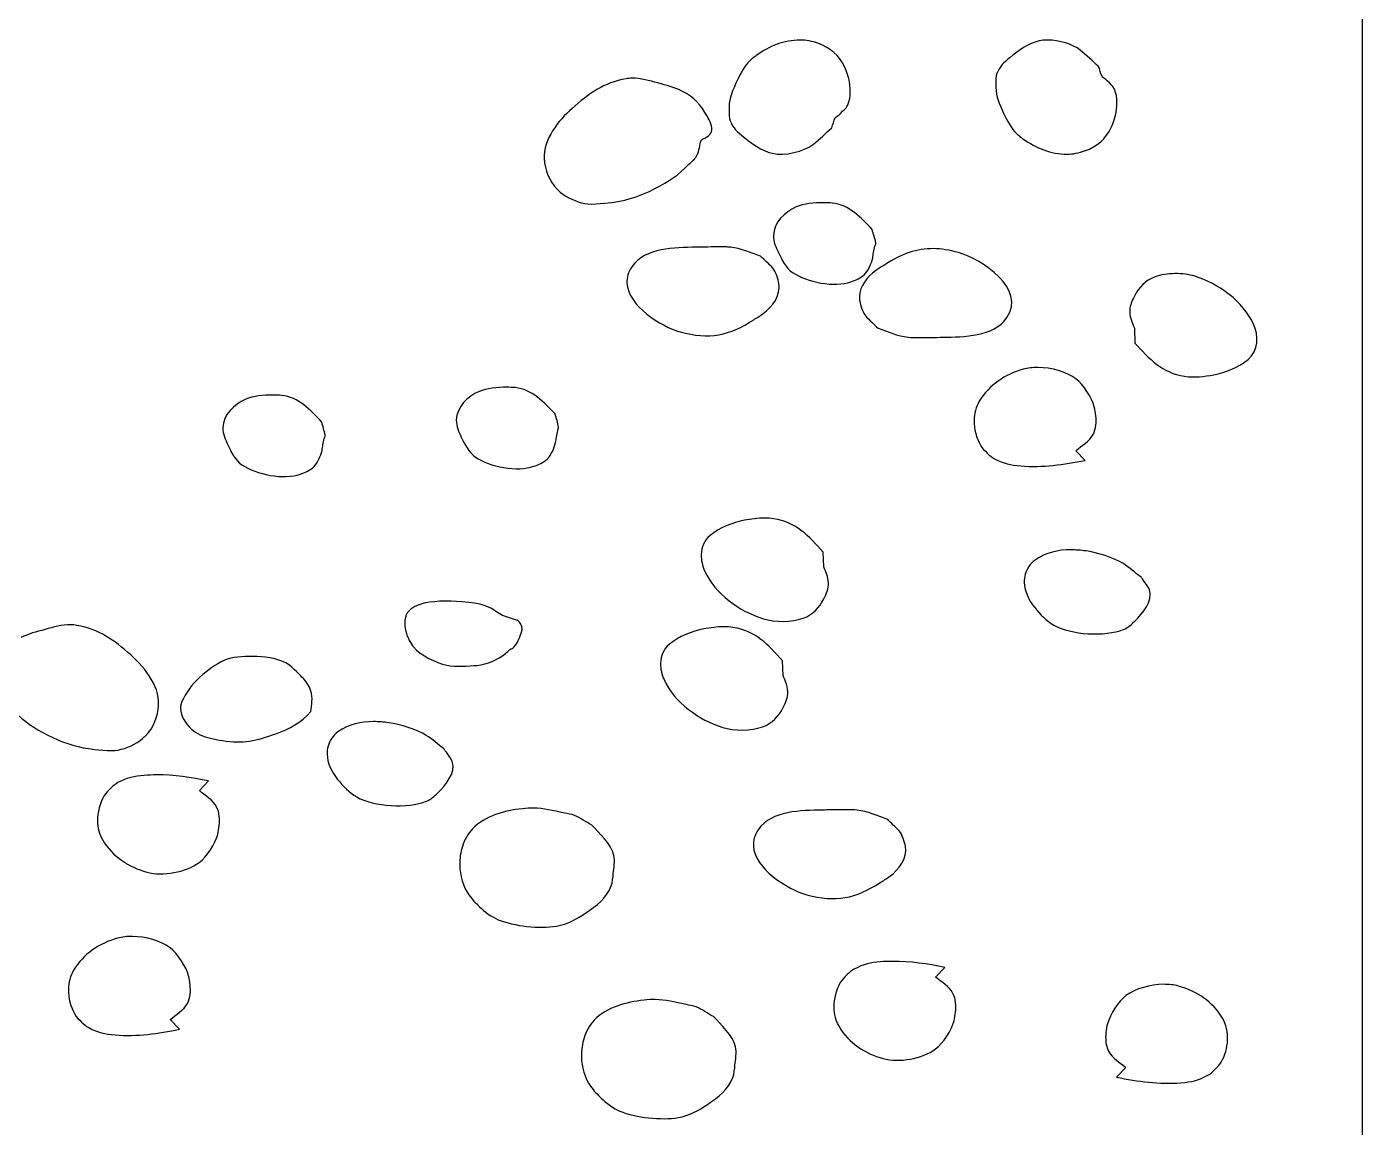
# Model space of a CAD drawing. Header units: millimetres. Extents: x -1461 to -1025, y 571 to 3922.
# Drawn here: x -1285.3 to -1025, y 1019.4 to 1233.9 of the extents above; entities that cross this region are included whole.
import ezdxf

# ---------------------------------------------------------------- set-up
doc = ezdxf.new("R2010")
doc.units = ezdxf.units.MM
doc.layers.add('Calque_1', color=7, linetype='CONTINUOUS')

msp = doc.modelspace()

# ---------------------------------------------------------------- linework, layer by layer
at = {"layer": 'Calque_1', "color": 5}
msp.add_lwpolyline([(-1461.0131, 1396.7278), (-1025.0134, 1396.7278), (-1025.0134, 570.7281), (-1461.0131, 570.7281)], close=True, dxfattribs=at)
at = {"layer": 'Calque_1', "color": 7}
for points in [[(-1134.5131, 1231.3147)], [(-1086.2793, 1231.3147)], [(-1167.2916, 1223.8677)], [(-1108.5617, 1190.6609)], [(-1070.3155, 1178.7025)], [(-1088.1847, 1167.5057)], [(-1081.8264, 1131.9642)], [(-1276.6837, 1117.3599)], [(-1217.6672, 1098.4924)], [(-1259.9861, 1088.1142)], [(-1186.5156, 1081.6453)], [(-1264.6685, 1056.6283)], [(-1116.5059, 1051.7774)], [(-1162.8044, 1044.3396)]]:
    msp.add_lwpolyline(points, close=True, dxfattribs=at)
for points in [[(-1184.4237, 1208.1678), (-1184.4243, 1208.1678)], [(-1129.9661, 1199.6006), (-1129.9661, 1199.6004)], [(-1149.1179, 1190.9908), (-1149.1179, 1190.9958)], [(-1061.5307, 1185.7966), (-1061.5279, 1185.7966)], [(-1069.4049, 1175.1797), (-1069.3059, 1172.2744)], [(-1191.7623, 1163.6473), (-1191.7623, 1163.647)], [(-1237.2634, 1162.1218), (-1237.2634, 1162.1216)], [(-1079.0167, 1149.4086), (-1080.8177, 1151.2948)], [(-1141.4985, 1138.1432), (-1141.4982, 1138.1432)], [(-1153.8277, 1131.0439), (-1153.8282, 1131.0439)], [(-1129.9604, 1128.6357), (-1130.0594, 1131.5405)], [(-1203.5507, 1121.9757), (-1203.5507, 1121.9788)], [(-1190.0074, 1118.3046), (-1192.5804, 1119.1722)], [(-1149.4169, 1116.9667), (-1149.4166, 1116.9667)], [(-1241.176, 1111.1825), (-1241.9775, 1111.1825), (-1241.9773, 1111.1836)], [(-1137.8783, 1107.4593), (-1137.9773, 1110.3645)], [(-1255.2816, 1101.0969), (-1255.2821, 1101.0969)], [(-1251.6258, 1085.0431), (-1249.8244, 1086.9292)], [(-1126.6412, 1081.3072), (-1126.6412, 1081.3032)], [(-1108.1462, 1048.7063), (-1106.3448, 1050.5924)], [(-1063.716, 1047.2991), (-1063.7159, 1047.2991)], [(-1255.5005, 1038.5306), (-1257.3015, 1040.4174)], [(-1075.0192, 1036.9726), (-1075.0197, 1036.9726)], [(-1071.083, 1031.0877), (-1072.8839, 1029.2015)]]:
    msp.add_lwpolyline(points, dxfattribs=at)
for points in [[(-1134.5131, 1231.3147), (-1137.7066, 1231.2807), (-1140.5525, 1230.155), (-1143.1038, 1228.301)], [(-1131.0885, 1230.6858), (-1132.0656, 1231.0521), (-1133.4652, 1231.3257), (-1134.5131, 1231.3147)], [(-1088.0043, 1231.1416), (-1090.1134, 1230.6474), (-1092.0215, 1229.2563), (-1093.6453, 1227.9113)], [(-1086.2793, 1231.3147), (-1086.8957, 1231.3147), (-1087.4816, 1231.2637), (-1088.0043, 1231.1416)], [(-1079.9676, 1229.3422), (-1081.4855, 1230.5227), (-1084.0781, 1231.2987), (-1086.2793, 1231.3147)], [(-1125.863, 1226.0029), (-1127.0763, 1228.4447), (-1128.5013, 1229.7159), (-1131.0885, 1230.6858)], [(-1076.405, 1226.1553), (-1077.5926, 1227.2177), (-1078.7085, 1228.363), (-1079.9676, 1229.3422)], [(-1144.7466, 1226.8701), (-1145.561, 1225.9537), (-1146.6448, 1223.9625), (-1147.102, 1222.8812)], [(-1143.1038, 1228.301), (-1143.692, 1227.8736), (-1144.265, 1227.412), (-1144.7466, 1226.8701)], [(-1124.9328, 1223.1411), (-1125.0372, 1223.8555), (-1125.5467, 1225.3663), (-1125.863, 1226.0029)], [(-1093.6453, 1227.9113), (-1094.8351, 1226.9257), (-1095.6574, 1226.3074), (-1096.1986, 1224.7895)], [(-1075.7317, 1224.2474), (-1076.059, 1224.8383), (-1076.1807, 1225.5194), (-1076.405, 1226.1553)], [(-1168.4681, 1223.7602), (-1172.8083, 1223.0085), (-1175.7806, 1220.8685), (-1178.9786, 1217.9931)], [(-1167.2915, 1223.8677), (-1167.6829, 1223.8577), (-1168.0752, 1223.8287), (-1168.4681, 1223.7602)], [(-1162.2924, 1222.9576), (-1163.9169, 1223.3991), (-1165.5953, 1223.8928), (-1167.2916, 1223.8677)], [(-1096.1986, 1224.7895), (-1096.4093, 1224.1986), (-1096.4275, 1223.5513), (-1096.4364, 1222.925)], [(-1074.9994, 1223.6185), (-1075.2387, 1223.8334), (-1075.5765, 1223.9674), (-1075.7317, 1224.2474)], [(-1073.6336, 1222.2744), (-1073.7731, 1222.4798), (-1074.8122, 1223.4505), (-1074.9994, 1223.6185)], [(-1157.5816, 1221.3753), (-1159.2042, 1222.1494), (-1160.4896, 1222.4677), (-1162.2924, 1222.9576)], [(-1152.6134, 1216.3885), (-1153.9741, 1218.6482), (-1155.0744, 1220.1791), (-1157.5816, 1221.3753)], [(-1147.102, 1222.8812), (-1148.0655, 1220.6025), (-1148.4413, 1219.7707), (-1148.4084, 1217.4608)], [(-1125.6056, 1218.1114), (-1124.6337, 1219.5419), (-1124.6939, 1221.5056), (-1124.9328, 1223.1411)], [(-1096.4364, 1222.925), (-1096.4694, 1220.6151), (-1096.0934, 1219.7834), (-1095.13, 1217.5047)], [(-1072.9608, 1217.2448), (-1072.7218, 1218.8803), (-1072.6617, 1220.844), (-1073.6336, 1222.2744)], [(-1178.9786, 1217.9931), (-1181.6877, 1215.5572), (-1184.6152, 1212.0297), (-1184.4237, 1208.1678)], [(-1126.9714, 1216.7673), (-1126.7842, 1216.9353), (-1125.7452, 1217.906), (-1125.6056, 1218.1114)], [(-1151.8217, 1213.4616), (-1151.5606, 1214.3387), (-1152.1765, 1215.6628), (-1152.6134, 1216.3885)], [(-1148.4084, 1217.4608), (-1148.3984, 1216.8345), (-1148.3814, 1216.1872), (-1148.1707, 1215.5963)], [(-1148.1707, 1215.5963), (-1147.6295, 1214.0784), (-1146.8071, 1213.4595), (-1145.6173, 1212.474)], [(-1128.3765, 1214.2305), (-1128.1522, 1214.8665), (-1128.0311, 1215.5474), (-1127.7037, 1216.1384)], [(-1127.7037, 1216.1384), (-1127.5485, 1216.4185), (-1127.2108, 1216.5524), (-1126.9714, 1216.7673)], [(-1095.13, 1217.5047), (-1094.6728, 1216.4234), (-1093.5891, 1214.4322), (-1092.7746, 1213.5158)], [(-1073.891, 1214.3829), (-1073.5746, 1215.0195), (-1073.0651, 1216.5304), (-1072.9608, 1217.2448)], [(-1153.8604, 1211.8141), (-1153.237, 1212.2207), (-1152.0826, 1212.5855), (-1151.8217, 1213.4616)], [(-1131.9396, 1211.0436), (-1130.6806, 1212.0227), (-1129.5641, 1213.1682), (-1128.3765, 1214.2305)], [(-1092.7746, 1213.5158), (-1092.2931, 1212.9739), (-1091.7201, 1212.5123), (-1091.1318, 1212.0849)], [(-1079.1165, 1209.7), (-1076.5292, 1210.6699), (-1075.1041, 1211.941), (-1073.891, 1214.3829)], [(-1154.6717, 1208.8221), (-1154.2082, 1209.7479), (-1154.1309, 1210.8168), (-1153.8604, 1211.8141)], [(-1145.6173, 1212.474), (-1143.9935, 1211.1289), (-1142.085, 1209.7379), (-1139.9758, 1209.2437)], [(-1139.9758, 1209.2437), (-1137.5861, 1208.6838), (-1133.8825, 1209.5326), (-1131.9396, 1211.0436)], [(-1091.1318, 1212.0849), (-1088.5806, 1210.2309), (-1085.7347, 1209.1049), (-1082.5411, 1209.0711)], [(-1184.4243, 1208.1678), (-1184.4113, 1207.9104), (-1184.3853, 1207.6513), (-1184.3433, 1207.3911)], [(-1156.2158, 1207.1095), (-1155.6786, 1207.6599), (-1155.0146, 1208.1373), (-1154.6717, 1208.8221)], [(-1082.5411, 1209.0711), (-1081.4931, 1209.0601), (-1080.0935, 1209.3337), (-1079.1165, 1209.7)], [(-1184.3433, 1207.3911), (-1183.9887, 1205.1667), (-1183.0615, 1203.1663), (-1181.2949, 1201.6892)], [(-1162.8469, 1202.3615), (-1159.9809, 1203.8601), (-1158.4137, 1204.8574), (-1156.2158, 1207.1095)], [(-1170.7844, 1199.7379), (-1167.9716, 1200.1599), (-1165.3538, 1201.0508), (-1162.8469, 1202.3615)], [(-1181.2949, 1201.6892), (-1179.9482, 1200.5634), (-1178.2202, 1199.8077), (-1176.5045, 1199.4562)], [(-1176.5045, 1199.4562), (-1175.1573, 1199.1802), (-1171.8294, 1199.5812), (-1170.7844, 1199.7379)], [(-1135.2986, 1198.7937), (-1137.6041, 1197.7911), (-1139.6443, 1195.8305), (-1139.7521, 1193.2003)], [(-1129.9661, 1199.6004), (-1131.7696, 1199.6104), (-1133.9011, 1199.4012), (-1135.2986, 1198.7937)], [(-1128.3114, 1199.5306), (-1128.8005, 1199.5726), (-1129.3649, 1199.5986), (-1129.9661, 1199.6006)], [(-1120.5124, 1194.4142), (-1122.6223, 1196.6035), (-1125.0143, 1199.2468), (-1128.3114, 1199.5306)], [(-1139.7521, 1193.2003), (-1139.7981, 1192.0839), (-1139.2359, 1190.8693), (-1138.7821, 1189.9044)], [(-1119.8194, 1191.7905), (-1119.9598, 1192.6834), (-1120.2815, 1193.5398), (-1120.5124, 1194.4142)], [(-1154.8798, 1190.9428), (-1158.9579, 1190.8338), (-1164.7252, 1190.9288), (-1167.3499, 1187.127)], [(-1150.1292, 1190.9858), (-1151.5748, 1191.0008), (-1153.4599, 1190.9758), (-1154.8798, 1190.9428)], [(-1149.1179, 1190.9958), (-1149.4549, 1190.9959), (-1149.7926, 1190.9858), (-1150.1292, 1190.9858)], [(-1148.1102, 1190.9428), (-1148.4444, 1190.9818), (-1148.7808, 1190.9908), (-1149.1179, 1190.9908)], [(-1142.2708, 1189.1868), (-1144.1326, 1189.8381), (-1146.0978, 1190.7074), (-1148.1102, 1190.9428)], [(-1138.7821, 1189.9044), (-1138.1509, 1188.5623), (-1137.335, 1186.8831), (-1136.0308, 1186.0023)], [(-1120.4132, 1188.8207), (-1120.3282, 1189.1759), (-1120.3192, 1189.5449), (-1120.2551, 1189.9044)], [(-1120.2551, 1189.9044), (-1120.1811, 1190.3186), (-1120.0924, 1190.7305), (-1119.9977, 1191.1405)], [(-1119.9977, 1191.1405), (-1119.9477, 1191.3595), (-1119.7846, 1191.5686), (-1119.8194, 1191.7905)], [(-1108.5617, 1190.6609), (-1111.8808, 1190.7099), (-1114.7999, 1189.6491), (-1118.05, 1187.5381)], [(-1103.7191, 1189.9013), (-1105.4619, 1190.3872), (-1107.053, 1190.6387), (-1108.5617, 1190.6609)], [(-1094.2773, 1177.2183), (-1090.4075, 1182.8242), (-1099.1164, 1188.6181), (-1103.7191, 1189.9013)], [(-1167.3499, 1187.127), (-1168.0754, 1186.0759), (-1168.3589, 1185.0184), (-1168.31, 1183.9851)], [(-1139.8559, 1186.8454), (-1140.6084, 1187.6753), (-1141.4658, 1188.4063), (-1142.2708, 1189.1868)], [(-1138.688, 1183.9184), (-1138.8054, 1184.6226), (-1139.3311, 1186.2667), (-1139.8559, 1186.8454)], [(-1122.0363, 1185.6116), (-1121.2419, 1186.4172), (-1120.6727, 1187.7404), (-1120.4132, 1188.8207)], [(-1118.05, 1187.5381), (-1118.654, 1187.1458), (-1119.2759, 1186.7777), (-1119.8515, 1186.3459)], [(-1136.0308, 1186.0023), (-1133.2456, 1184.1214), (-1127.8579, 1183.0547), (-1124.6491, 1184.2024)], [(-1124.6491, 1184.2024), (-1123.8022, 1184.5052), (-1122.7052, 1184.9332), (-1122.0363, 1185.6116)], [(-1119.8515, 1186.3459), (-1121.4702, 1185.1315), (-1122.931, 1183.3722), (-1122.9991, 1181.3225)], [(-1065.384, 1185.1744), (-1067.3465, 1184.4386), (-1068.504, 1183.1526), (-1069.422, 1181.3803)], [(-1061.5279, 1185.7966), (-1062.9082, 1185.7866), (-1064.2842, 1185.5867), (-1065.384, 1185.1744)], [(-1057.6472, 1185.2824), (-1058.7651, 1185.6274), (-1060.1503, 1185.8068), (-1061.5307, 1185.7966)], [(-1046.2066, 1175.96), (-1048.2369, 1180.4076), (-1053.0131, 1183.8523), (-1057.6472, 1185.2824)], [(-1168.31, 1183.9851), (-1168.0982, 1179.5072), (-1161.6477, 1175.4868), (-1157.9081, 1174.4441)], [(-1141.7762, 1177.9994), (-1139.9262, 1179.3872), (-1138.2823, 1181.4868), (-1138.688, 1183.9184)], [(-1122.9991, 1181.3225), (-1123.0091, 1181.0297), (-1122.9891, 1180.7308), (-1122.9391, 1180.4269)], [(-1122.9391, 1180.4269), (-1122.8217, 1179.7227), (-1122.2959, 1178.0787), (-1121.7712, 1177.4999)], [(-1069.422, 1181.3803), (-1069.9059, 1180.4459), (-1070.2733, 1179.7007), (-1070.3155, 1178.7025)], [(-1157.9081, 1174.4441), (-1152.3311, 1172.8893), (-1148.3045, 1173.7366), (-1143.5771, 1176.8072)], [(-1143.5771, 1176.8072), (-1142.9731, 1177.1995), (-1142.3518, 1177.5676), (-1141.7762, 1177.9994)], [(-1121.7712, 1177.4999), (-1121.0187, 1176.6701), (-1120.1613, 1175.939), (-1119.3563, 1175.1585)], [(-1106.7478, 1173.4025), (-1102.6697, 1173.5115), (-1096.9019, 1173.4165), (-1094.2773, 1177.2183)], [(-1070.3155, 1178.7025), (-1070.3255, 1178.5599), (-1070.3255, 1178.4122), (-1070.3155, 1178.258)], [(-1070.3155, 1178.258), (-1070.2585, 1177.1288), (-1069.8539, 1176.1908), (-1069.4049, 1175.1797)], [(-1119.3563, 1175.1585), (-1117.4946, 1174.5072), (-1115.5298, 1173.6379), (-1113.5174, 1173.4025)], [(-1047.2551, 1169.0658), (-1045.1937, 1170.7907), (-1045.1712, 1173.6918), (-1046.2066, 1175.96)], [(-1113.5174, 1173.4025), (-1112.8489, 1173.3245), (-1112.1715, 1173.3665), (-1111.4984, 1173.3595)], [(-1111.4984, 1173.3595), (-1110.0529, 1173.3445), (-1108.1677, 1173.3594), (-1106.7478, 1173.4025)], [(-1069.3059, 1172.2744), (-1066.5202, 1169.2053), (-1064.0233, 1166.4073), (-1059.6466, 1165.7921)], [(-1053.9658, 1166.0955), (-1051.6793, 1166.5446), (-1049.0449, 1167.5681), (-1047.2551, 1169.0658)], [(-1091.0713, 1167.1647), (-1094.5841, 1166.199), (-1097.768, 1164.0849), (-1099.6418, 1160.9423)], [(-1088.1847, 1167.5057), (-1089.2083, 1167.5157), (-1090.1949, 1167.4056), (-1091.0713, 1167.1647)], [(-1080.8378, 1165.3002), (-1082.7117, 1166.6782), (-1085.5688, 1167.4812), (-1088.1847, 1167.5057)], [(-1059.6466, 1165.7921), (-1057.7656, 1165.5277), (-1055.8106, 1165.7331), (-1053.9658, 1166.0955)], [(-1191.7623, 1163.647), (-1193.5659, 1163.657), (-1195.6973, 1163.4477), (-1197.0948, 1162.8399)], [(-1190.1076, 1163.5773), (-1190.5967, 1163.6193), (-1191.1611, 1163.6453), (-1191.7623, 1163.6473)], [(-1182.3086, 1158.4608), (-1184.4185, 1160.6501), (-1186.8104, 1163.2934), (-1190.1076, 1163.5773)], [(-1077.2349, 1159.8369), (-1077.7203, 1161.6392), (-1079.3503, 1164.2064), (-1080.8378, 1165.3002)], [(-1242.5954, 1161.3149), (-1244.9009, 1160.3123), (-1246.9416, 1158.3516), (-1247.0494, 1155.7214)], [(-1237.2634, 1162.1216), (-1239.067, 1162.1316), (-1241.1979, 1161.9223), (-1242.5954, 1161.3149)], [(-1235.6082, 1162.0518), (-1236.0973, 1162.0938), (-1236.6622, 1162.1198), (-1237.2634, 1162.1218)], [(-1227.8092, 1156.9353), (-1229.919, 1159.1246), (-1232.311, 1161.7679), (-1235.6082, 1162.0518)], [(-1197.0948, 1162.8399), (-1199.4003, 1161.8374), (-1201.4411, 1159.8767), (-1201.5488, 1157.2464)], [(-1099.6418, 1160.9423), (-1100.3131, 1159.8164), (-1100.6301, 1158.5151), (-1100.6526, 1157.1963)], [(-1181.6162, 1155.8372), (-1181.7565, 1156.7301), (-1182.0777, 1157.5863), (-1182.3086, 1158.4608)], [(-1076.9383, 1158.1022), (-1077.0043, 1158.6849), (-1077.0824, 1159.2703), (-1077.2349, 1159.8369)], [(-1247.0494, 1155.7214), (-1247.0954, 1154.605), (-1246.5332, 1153.3904), (-1246.0794, 1152.4255)], [(-1227.1167, 1154.3122), (-1227.257, 1155.2052), (-1227.5783, 1156.0608), (-1227.8092, 1156.9353)], [(-1201.5488, 1157.2464), (-1201.5948, 1156.13), (-1201.0327, 1154.9158), (-1200.5788, 1153.951)], [(-1181.7939, 1155.1871), (-1181.7439, 1155.406), (-1181.5813, 1155.6153), (-1181.6162, 1155.8372)], [(-1100.6526, 1157.1963), (-1100.6816, 1155.5005), (-1100.2234, 1153.7757), (-1099.4041, 1152.3568)], [(-1077.453, 1154.46), (-1076.8847, 1155.5598), (-1076.8018, 1156.8972), (-1076.9383, 1158.1022)], [(-1227.5519, 1152.4255), (-1227.4779, 1152.8396), (-1227.3892, 1153.2515), (-1227.2945, 1153.6616)], [(-1227.2945, 1153.6616), (-1227.2435, 1153.8805), (-1227.0818, 1154.0903), (-1227.1167, 1154.3122)], [(-1200.5788, 1153.951), (-1199.9476, 1152.6089), (-1199.1313, 1150.9296), (-1197.8271, 1150.0489)], [(-1182.2099, 1152.8673), (-1182.1249, 1153.2225), (-1182.1159, 1153.5915), (-1182.0513, 1153.951)], [(-1182.0513, 1153.951), (-1181.9773, 1154.3651), (-1181.8886, 1154.777), (-1181.7939, 1155.1871)], [(-1080.8177, 1151.2948), (-1079.6843, 1152.287), (-1078.1698, 1153.073), (-1077.453, 1154.46)], [(-1246.0794, 1152.4255), (-1245.4482, 1151.0834), (-1244.6317, 1149.4041), (-1243.3276, 1148.5234)], [(-1229.3337, 1148.1333), (-1228.5393, 1148.9389), (-1227.9701, 1150.2617), (-1227.7105, 1151.3419)], [(-1227.7105, 1151.3419), (-1227.6255, 1151.6971), (-1227.6165, 1152.066), (-1227.5519, 1152.4255)], [(-1183.8331, 1149.6582), (-1183.0387, 1150.4638), (-1182.4695, 1151.787), (-1182.2099, 1152.8673)], [(-1099.4041, 1152.3568), (-1099.0663, 1151.7718), (-1098.5673, 1151.2877), (-1098.0781, 1150.8179)], [(-1098.0781, 1150.8179), (-1097.6521, 1150.4088), (-1097.1966, 1150.012), (-1096.673, 1149.7337)], [(-1243.3276, 1148.5234), (-1240.5422, 1146.6425), (-1235.1552, 1145.5764), (-1231.9464, 1146.724)], [(-1231.9464, 1146.724), (-1231.0995, 1147.0269), (-1230.0026, 1147.4549), (-1229.3337, 1148.1333)], [(-1197.8271, 1150.0489), (-1195.0418, 1148.1679), (-1189.6545, 1147.1014), (-1186.4458, 1148.249)], [(-1186.4458, 1148.249), (-1185.5989, 1148.5519), (-1184.502, 1148.9798), (-1183.8331, 1149.6582)], [(-1096.673, 1149.7337), (-1094.8006, 1148.7388), (-1093.6207, 1148.4954), (-1091.5462, 1148.3245)], [(-1091.5462, 1148.3245), (-1087.3333, 1147.9775), (-1083.1305, 1148.5668), (-1079.0167, 1149.4086)], [(-1145.3993, 1137.7199), (-1147.6858, 1137.2708), (-1150.3196, 1136.2473), (-1152.1094, 1134.7496)], [(-1141.4982, 1138.1432), (-1142.8108, 1138.1441), (-1144.131, 1137.969), (-1145.3993, 1137.7199)], [(-1139.7188, 1138.0233), (-1140.3066, 1138.1063), (-1140.9019, 1138.1428), (-1141.4985, 1138.1432)], [(-1130.0594, 1131.5405), (-1132.8452, 1134.6097), (-1135.3421, 1137.4082), (-1139.7188, 1138.0233)], [(-1152.1094, 1134.7496), (-1153.2689, 1133.7793), (-1153.7837, 1132.4366), (-1153.8277, 1131.0439)], [(-1153.8282, 1131.0439), (-1153.8622, 1129.9608), (-1153.6125, 1128.8472), (-1153.1595, 1127.8549)], [(-1088.7769, 1129.9752), (-1089.2477, 1129.6488), (-1089.6396, 1129.208), (-1089.9644, 1128.7396)], [(-1081.8264, 1131.9642), (-1084.2776, 1131.9782), (-1086.5829, 1131.4958), (-1088.7769, 1129.9752)], [(-1078.8798, 1131.7534), (-1079.8858, 1131.8779), (-1080.8672, 1131.9589), (-1081.8264, 1131.9642)], [(-1071.5759, 1129.2817), (-1073.3799, 1130.4235), (-1076.7277, 1131.487), (-1078.8798, 1131.7534)], [(-1153.1595, 1127.8549), (-1151.1292, 1123.4071), (-1146.3523, 1119.9626), (-1141.7183, 1118.5325)], [(-1129.0504, 1125.5569), (-1129.1074, 1126.6862), (-1129.5113, 1127.6246), (-1129.9604, 1128.6357)], [(-1089.9644, 1128.7396), (-1090.6507, 1127.7497), (-1090.9212, 1126.6948), (-1090.8946, 1125.6426)], [(-1068.1316, 1126.6364), (-1069.2797, 1127.5181), (-1070.3514, 1128.5065), (-1071.5759, 1129.2817)], [(-1129.9408, 1122.4351), (-1129.3877, 1123.5029), (-1128.9878, 1124.3233), (-1129.0504, 1125.5569)], [(-1090.8946, 1125.6426), (-1090.8506, 1123.889), (-1089.9806, 1122.143), (-1088.8363, 1120.7179)], [(-1066.5085, 1124.2303), (-1066.7388, 1124.9028), (-1068.0137, 1126.4749), (-1068.1316, 1126.6364)], [(-1204.0019, 1121.9688), (-1206.1341, 1121.9178), (-1209.6441, 1121.6597), (-1211.0681, 1119.7575)], [(-1203.5507, 1121.9788), (-1203.7095, 1121.9788), (-1203.8604, 1121.9788), (-1204.0019, 1121.9688)], [(-1195.1342, 1120.7541), (-1196.983, 1121.7303), (-1201.1696, 1121.9916), (-1203.5507, 1121.9757)], [(-1133.9788, 1118.641), (-1132.0162, 1119.3768), (-1130.8587, 1120.6628), (-1129.9408, 1122.4351)], [(-1069.3191, 1118.0943), (-1067.8662, 1119.532), (-1065.7334, 1121.9662), (-1066.5085, 1124.2303)], [(-1211.0681, 1119.7575), (-1211.4656, 1119.2265), (-1211.5971, 1118.4837), (-1211.5906, 1117.7328)], [(-1192.5804, 1119.1722), (-1193.4315, 1119.6998), (-1194.2479, 1120.2862), (-1195.1342, 1120.7541)], [(-1088.8363, 1120.7179), (-1087.7558, 1119.3724), (-1086.6321, 1118.1504), (-1085.1151, 1117.2923)], [(-1276.6837, 1117.3599), (-1278.38, 1117.3849), (-1280.0584, 1116.892), (-1281.6829, 1116.4504)], [(-1275.507, 1117.2525), (-1275.8999, 1117.3205), (-1276.2922, 1117.3541), (-1276.6837, 1117.3599)], [(-1264.9965, 1111.4854), (-1268.1944, 1114.3609), (-1271.1667, 1116.5008), (-1275.507, 1117.2525)], [(-1211.5906, 1117.7328), (-1211.5806, 1116.9819), (-1211.4397, 1116.2232), (-1211.2862, 1115.6601)], [(-1189.5919, 1118.1744), (-1189.71, 1118.2584), (-1189.8688, 1118.2604), (-1190.0074, 1118.3046)], [(-1188.7206, 1116.5269), (-1188.6656, 1117.1392), (-1189.1155, 1117.8374), (-1189.5919, 1118.1744)], [(-1188.9387, 1115.7466), (-1188.8617, 1116.0056), (-1188.7448, 1116.2581), (-1188.7206, 1116.5269)], [(-1153.3176, 1116.5435), (-1155.6041, 1116.0945), (-1158.2381, 1115.0708), (-1160.0278, 1113.5731)], [(-1149.4166, 1116.9667), (-1150.7292, 1116.9676), (-1152.0495, 1116.7926), (-1153.3176, 1116.5435)], [(-1147.6371, 1116.8468), (-1148.225, 1116.9298), (-1148.8202, 1116.9663), (-1149.4169, 1116.9667)], [(-1137.9773, 1110.3645), (-1140.763, 1113.4335), (-1143.2604, 1116.2316), (-1147.6371, 1116.8468)], [(-1141.7183, 1118.5325), (-1139.4825, 1117.8426), (-1136.1783, 1117.8164), (-1133.9788, 1118.641)], [(-1085.1151, 1117.2923), (-1081.7329, 1115.379), (-1075.2081, 1115.0273), (-1071.5361, 1116.4468)], [(-1071.5361, 1116.4468), (-1070.6319, 1116.7963), (-1069.9856, 1117.4348), (-1069.3191, 1118.0943)], [(-1281.6829, 1116.4504), (-1283.4857, 1115.9605), (-1284.7712, 1115.6417), (-1286.3937, 1114.8676)], [(-1211.2862, 1115.6601), (-1211.1126, 1115.0233), (-1210.3689, 1113.5494), (-1209.9204, 1113.0582)], [(-1190.304, 1113.0574), (-1189.6364, 1113.779), (-1189.2121, 1114.8225), (-1188.9387, 1115.7466)], [(-1259.6325, 1100.8839), (-1258.9688, 1105.0473), (-1262.1068, 1108.8872), (-1264.9965, 1111.4854)], [(-1209.9204, 1113.0582), (-1208.3946, 1111.3871), (-1205.5993, 1109.9384), (-1203.388, 1109.4811)], [(-1197.5093, 1109.4591), (-1195.4812, 1109.678), (-1193.5604, 1110.4994), (-1191.967, 1111.7567)], [(-1191.967, 1111.7567), (-1191.6645, 1111.9954), (-1191.3997, 1112.2783), (-1191.0962, 1112.5158)], [(-1191.0962, 1112.5158), (-1190.8445, 1112.7127), (-1190.5206, 1112.8234), (-1190.304, 1113.0574)], [(-1160.0278, 1113.5731), (-1161.1873, 1112.6028), (-1161.702, 1111.2601), (-1161.7461, 1109.8674)], [(-1247.4902, 1110.0989), (-1250.3856, 1108.5518), (-1254.3048, 1105.0456), (-1255.2096, 1101.795)], [(-1241.9773, 1111.1836), (-1243.8594, 1111.1676), (-1245.8072, 1110.998), (-1247.4902, 1110.0989)], [(-1234.8022, 1109.9687), (-1236.7457, 1110.9267), (-1239.0375, 1111.1643), (-1241.176, 1111.1825)], [(-1231.635, 1107.1719), (-1232.3411, 1107.914), (-1233.8623, 1109.5055), (-1234.8022, 1109.9687)], [(-1203.388, 1109.4811), (-1201.853, 1109.1637), (-1199.0236, 1109.2964), (-1197.5093, 1109.4591)], [(-1161.7461, 1109.8674), (-1161.7801, 1108.7843), (-1161.5297, 1107.6707), (-1161.0769, 1106.6784)], [(-1229.8733, 1104.4403), (-1230.1856, 1105.5009), (-1230.8846, 1106.3832), (-1231.635, 1107.1719)], [(-1161.0769, 1106.6784), (-1159.0465, 1102.2307), (-1154.2698, 1098.786), (-1149.6357, 1097.356)], [(-1136.9677, 1104.3804), (-1137.0247, 1105.5095), (-1137.4292, 1106.4483), (-1137.8783, 1107.4593)], [(-1229.8733, 1100.4509), (-1229.7519, 1101.7936), (-1229.484, 1103.1188), (-1229.8733, 1104.4403)], [(-1137.8581, 1101.2586), (-1137.305, 1102.3264), (-1136.9051, 1103.1467), (-1136.9677, 1104.3804)], [(-1262.6804, 1095.182), (-1260.9137, 1096.6591), (-1259.987, 1098.6596), (-1259.6325, 1100.8839)], [(-1255.2096, 1101.795), (-1255.2676, 1101.5869), (-1255.2886, 1101.3487), (-1255.2816, 1101.0969)], [(-1255.2821, 1101.0969), (-1255.2611, 1100.3416), (-1254.9864, 1099.4664), (-1254.6754, 1098.9332)], [(-1141.8961, 1097.4645), (-1139.9335, 1098.2003), (-1138.7761, 1099.4863), (-1137.8581, 1101.2586)], [(-1287.7595, 1100.6018), (-1285.5616, 1098.3497), (-1283.995, 1097.3524), (-1281.1289, 1095.8538)], [(-1254.6754, 1098.9332), (-1252.9143, 1095.9141), (-1250.4149, 1095.3216), (-1247.1141, 1094.7923)], [(-1236.7024, 1096.1364), (-1234.051, 1097.1129), (-1231.7577, 1098.2697), (-1229.8733, 1100.4509)], [(-1217.6672, 1098.4924), (-1220.1185, 1098.5064), (-1222.4238, 1098.024), (-1224.6177, 1096.5033)], [(-1214.7201, 1098.281), (-1215.7261, 1098.4055), (-1216.708, 1098.487), (-1217.6672, 1098.4924)], [(-1207.4161, 1095.8093), (-1209.22, 1096.9512), (-1212.5679, 1098.0146), (-1214.7201, 1098.281)], [(-1281.1289, 1095.8538), (-1278.6221, 1094.5431), (-1276.0042, 1093.6526), (-1273.1914, 1093.2307)], [(-1247.1141, 1094.7923), (-1243.1656, 1094.1591), (-1240.4252, 1094.7653), (-1236.7024, 1096.1364)], [(-1224.6177, 1096.5033), (-1225.0886, 1096.177), (-1225.4799, 1095.7357), (-1225.8047, 1095.2672)], [(-1203.9719, 1093.1645), (-1205.12, 1094.0462), (-1206.1915, 1095.0342), (-1207.4161, 1095.8093)], [(-1149.6357, 1097.356), (-1147.3999, 1096.666), (-1144.0956, 1096.6399), (-1141.8961, 1097.4645)], [(-1273.1914, 1093.2307), (-1272.1464, 1093.0739), (-1268.8179, 1092.6725), (-1267.4708, 1092.9485)], [(-1267.4708, 1092.9485), (-1265.7551, 1093.3), (-1264.027, 1094.0562), (-1262.6804, 1095.182)], [(-1225.8047, 1095.2672), (-1226.491, 1094.2773), (-1226.762, 1093.2225), (-1226.7354, 1092.1703)], [(-1202.3493, 1090.758), (-1202.5795, 1091.4306), (-1203.854, 1093.003), (-1203.9719, 1093.1645)], [(-1226.7354, 1092.1703), (-1226.6914, 1090.4167), (-1225.821, 1088.6705), (-1224.6766, 1087.2455)], [(-1205.1599, 1084.6224), (-1203.7069, 1086.0601), (-1201.5741, 1088.4939), (-1202.3493, 1090.758)], [(-1262.3544, 1088.0134), (-1264.4289, 1087.8425), (-1265.6081, 1087.5992), (-1267.4807, 1086.6042)], [(-1259.9861, 1088.1142), (-1260.7748, 1088.1142), (-1261.5645, 1088.0782), (-1262.3544, 1088.0134)], [(-1249.8244, 1086.9292), (-1253.1669, 1087.6133), (-1256.5683, 1088.1304), (-1259.9861, 1088.1142)], [(-1268.8863, 1085.52), (-1269.3754, 1085.0502), (-1269.8745, 1084.5656), (-1270.2123, 1083.9806)], [(-1267.4807, 1086.6042), (-1268.0042, 1086.326), (-1268.4602, 1085.9292), (-1268.8863, 1085.52)], [(-1224.6766, 1087.2455), (-1223.5961, 1085.9), (-1222.473, 1084.678), (-1220.9559, 1083.8199)], [(-1270.2123, 1083.9806), (-1271.0315, 1082.5618), (-1271.4897, 1080.8368), (-1271.4608, 1079.1411)], [(-1248.2607, 1081.8779), (-1248.9774, 1083.2649), (-1250.4925, 1084.051), (-1251.6258, 1085.0431)], [(-1220.9559, 1083.8199), (-1217.5736, 1081.9065), (-1211.0487, 1081.555), (-1207.3769, 1082.9744)], [(-1207.3769, 1082.9744), (-1206.4726, 1083.324), (-1205.8263, 1083.9629), (-1205.1599, 1084.6224)], [(-1247.746, 1078.2352), (-1247.6094, 1079.4402), (-1247.692, 1080.7782), (-1248.2607, 1081.8779)], [(-1188.6762, 1081.5306), (-1192.2258, 1081.1124), (-1195.8341, 1080.1918), (-1198.4146, 1077.6063)], [(-1186.5156, 1081.6453), (-1187.1924, 1081.6563), (-1187.9025, 1081.6213), (-1188.6762, 1081.5306)], [(-1180.501, 1080.6635), (-1182.7544, 1081.1781), (-1184.4853, 1081.6135), (-1186.5156, 1081.6453)], [(-1178.5218, 1080.2082), (-1179.1409, 1080.4794), (-1179.841, 1080.5129), (-1180.501, 1080.6635)], [(-1175.1566, 1078.322), (-1176.2783, 1078.9507), (-1177.3427, 1079.6915), (-1178.5218, 1080.2082)], [(-1130.2395, 1081.2542), (-1134.3174, 1081.1452), (-1140.0849, 1081.2402), (-1142.7095, 1077.4384)], [(-1126.6412, 1081.3032), (-1127.8478, 1081.3033), (-1129.1745, 1081.2872), (-1130.2395, 1081.2542)], [(-1125.4888, 1081.2972), (-1125.8502, 1081.2972), (-1126.239, 1081.3072), (-1126.6412, 1081.3072)], [(-1123.4698, 1081.2542), (-1124.1383, 1081.3322), (-1124.8157, 1081.2902), (-1125.4888, 1081.2972)], [(-1117.6304, 1079.4982), (-1119.4922, 1080.1495), (-1121.4574, 1081.0188), (-1123.4698, 1081.2542)], [(-1271.4608, 1079.1411), (-1271.4378, 1077.8221), (-1271.1213, 1076.521), (-1270.45, 1075.3951)], [(-1248.0431, 1076.5009), (-1247.8905, 1077.0676), (-1247.812, 1077.6525), (-1247.746, 1078.2352)], [(-1198.4146, 1077.6063), (-1199.3431, 1076.676), (-1199.9555, 1075.4045), (-1200.3546, 1074.1807)], [(-1170.8416, 1072.4247), (-1171.3542, 1074.5839), (-1173.728, 1076.8596), (-1175.1566, 1078.322)], [(-1142.7095, 1077.4384), (-1143.4351, 1076.3873), (-1143.7185, 1075.3298), (-1143.6696, 1074.2964)], [(-1115.2156, 1077.1567), (-1115.9681, 1077.9865), (-1116.8255, 1078.7177), (-1117.6304, 1079.4982)], [(-1270.45, 1075.3951), (-1268.5762, 1072.2525), (-1265.3918, 1070.1384), (-1261.879, 1069.1727)], [(-1251.6455, 1071.0377), (-1250.1579, 1072.1314), (-1248.5285, 1074.6986), (-1248.0431, 1076.5009)], [(-1114.0477, 1074.2298), (-1114.1651, 1074.934), (-1114.6908, 1076.5779), (-1115.2156, 1077.1567)], [(-1200.3546, 1074.1807), (-1200.7295, 1073.0309), (-1200.9113, 1071.7929), (-1200.8925, 1070.5525)], [(-1170.9605, 1068.8694), (-1170.8615, 1069.8996), (-1170.5905, 1071.3667), (-1170.8416, 1072.4247)], [(-1143.6696, 1074.2964), (-1143.4579, 1069.8186), (-1137.0075, 1065.798), (-1133.2677, 1064.7554)], [(-1117.1359, 1068.3108), (-1115.2859, 1069.6987), (-1113.6421, 1071.7982), (-1114.0477, 1074.2298)], [(-1261.879, 1069.1727), (-1258.7628, 1068.316), (-1254.2527, 1069.1207), (-1251.6455, 1071.0377)], [(-1200.8925, 1070.5525), (-1200.8615, 1068.4852), (-1200.2717, 1066.4111), (-1199.0874, 1064.728)], [(-1171.376, 1066.4628), (-1171.1061, 1067.1433), (-1171.0285, 1068.1617), (-1170.9605, 1068.8694)], [(-1133.2677, 1064.7554), (-1127.6909, 1063.2005), (-1123.6642, 1064.0482), (-1118.9368, 1067.1186)], [(-1118.9368, 1067.1186), (-1118.3328, 1067.5109), (-1117.7114, 1067.8791), (-1117.1359, 1068.3108)], [(-1199.0874, 1064.728), (-1198.4934, 1063.8838), (-1197.7659, 1063.135), (-1197.0292, 1062.4083)], [(-1176.3049, 1061.2161), (-1174.1196, 1062.7014), (-1172.3668, 1063.9645), (-1171.376, 1066.4628)], [(-1197.0292, 1062.4083), (-1196.1472, 1061.5384), (-1194.55, 1060.3708), (-1193.387, 1059.8937)], [(-1193.387, 1059.8937), (-1190.2869, 1058.6221), (-1185.3463, 1058.0903), (-1182.0254, 1058.6359)], [(-1182.0254, 1058.6359), (-1179.9449, 1058.9776), (-1178.0129, 1060.0552), (-1176.3049, 1061.2161)], [(-1264.6685, 1056.6283), (-1265.6921, 1056.6383), (-1266.6787, 1056.5281), (-1267.5551, 1056.2872)], [(-1257.3216, 1054.4227), (-1259.1956, 1055.8006), (-1262.0526, 1056.6037), (-1264.6685, 1056.6283)], [(-1267.5551, 1056.2872), (-1271.0679, 1055.3215), (-1274.2518, 1053.2075), (-1276.1256, 1050.0648)], [(-1253.7193, 1048.959), (-1254.2046, 1050.7613), (-1255.8341, 1053.3289), (-1257.3216, 1054.4227)], [(-1118.8743, 1051.6766), (-1120.9487, 1051.5058), (-1122.1286, 1051.2624), (-1124.0011, 1050.2674)], [(-1116.5059, 1051.7774), (-1117.2946, 1051.7774), (-1118.0843, 1051.7414), (-1118.8743, 1051.6766)], [(-1106.3448, 1050.5924), (-1109.6872, 1051.2765), (-1113.0883, 1051.7936), (-1116.5059, 1051.7774)], [(-1276.1256, 1050.0648), (-1276.7969, 1048.9389), (-1277.1144, 1047.6377), (-1277.1369, 1046.3188)], [(-1253.4221, 1047.2247), (-1253.4881, 1047.8074), (-1253.5666, 1048.3923), (-1253.7193, 1048.959)], [(-1125.4067, 1049.1832), (-1125.8959, 1048.7135), (-1126.3949, 1048.2288), (-1126.7327, 1047.6438)], [(-1124.0011, 1050.2674), (-1124.5246, 1049.9891), (-1124.9807, 1049.5924), (-1125.4067, 1049.1832)], [(-1277.1369, 1046.3188), (-1277.1659, 1044.623), (-1276.7077, 1042.8981), (-1275.8884, 1041.4793)], [(-1253.9368, 1043.5825), (-1253.3685, 1044.6823), (-1253.2856, 1046.0197), (-1253.4221, 1047.2247)], [(-1126.7327, 1047.6438), (-1127.5519, 1046.2249), (-1128.0101, 1044.5005), (-1127.9812, 1042.8048)], [(-1104.7811, 1045.5411), (-1105.4978, 1046.928), (-1107.0129, 1047.7142), (-1108.1462, 1048.7063)], [(-1063.7159, 1047.2991), (-1066.3317, 1047.2741), (-1069.1887, 1046.4709), (-1071.0627, 1045.093)], [(-1060.8294, 1046.958), (-1061.7058, 1047.199), (-1062.6924, 1047.3088), (-1063.716, 1047.2991)], [(-1052.2588, 1040.7357), (-1054.1326, 1043.8784), (-1057.3167, 1045.9923), (-1060.8294, 1046.958)], [(-1164.965, 1044.2249), (-1168.5145, 1043.8067), (-1172.1228, 1042.8862), (-1174.7034, 1040.3006)], [(-1162.8044, 1044.3396), (-1163.4812, 1044.3506), (-1164.1913, 1044.3156), (-1164.965, 1044.2249)], [(-1156.7898, 1043.3577), (-1159.0431, 1043.8723), (-1160.7741, 1044.3078), (-1162.8044, 1044.3396)], [(-1104.2664, 1041.8984), (-1104.1298, 1043.1034), (-1104.2124, 1044.4413), (-1104.7811, 1045.5411)], [(-1071.0627, 1045.093), (-1072.5502, 1043.9992), (-1074.1802, 1041.432), (-1074.6656, 1039.6298)], [(-1275.8884, 1041.4793), (-1275.5506, 1040.8942), (-1275.0511, 1040.4097), (-1274.5619, 1039.9399)], [(-1257.3015, 1040.4174), (-1256.1681, 1041.4096), (-1254.6536, 1042.1956), (-1253.9368, 1043.5825)], [(-1154.8106, 1042.9025), (-1155.4297, 1043.1737), (-1156.1298, 1043.207), (-1156.7898, 1043.3577)], [(-1151.4454, 1041.0163), (-1152.5671, 1041.645), (-1153.6315, 1042.3859), (-1154.8106, 1042.9025)], [(-1147.1304, 1035.119), (-1147.643, 1037.2782), (-1150.0167, 1039.5539), (-1151.4454, 1041.0163)], [(-1127.9812, 1042.8048), (-1127.9582, 1041.4859), (-1127.6418, 1040.1842), (-1126.9704, 1039.0583)], [(-1104.5635, 1040.1641), (-1104.4109, 1040.7308), (-1104.3324, 1041.3157), (-1104.2664, 1041.8984)], [(-1274.5619, 1039.9399), (-1274.1359, 1039.5307), (-1273.6804, 1039.1344), (-1273.1568, 1038.8562)], [(-1273.1568, 1038.8562), (-1271.2843, 1037.8612), (-1270.1045, 1037.6178), (-1268.03, 1037.447)], [(-1268.03, 1037.447), (-1263.8171, 1037.0999), (-1259.6144, 1037.6889), (-1255.5005, 1038.5306)], [(-1174.7034, 1040.3006), (-1175.6319, 1039.3704), (-1176.2442, 1038.0986), (-1176.6433, 1036.8749)], [(-1126.9704, 1039.0583), (-1125.0967, 1035.9158), (-1121.9121, 1033.8021), (-1118.3994, 1032.8364)], [(-1108.1659, 1034.7009), (-1106.6784, 1035.7947), (-1105.0489, 1038.3619), (-1104.5635, 1040.1641)], [(-1074.6656, 1039.6298), (-1074.8182, 1039.0632), (-1074.8962, 1038.4782), (-1074.9622, 1037.8955)], [(-1052.496, 1032.1502), (-1051.0396, 1034.6726), (-1050.7244, 1038.1624), (-1052.2588, 1040.7357)], [(-1176.6433, 1036.8749), (-1177.0182, 1035.7251), (-1177.2001, 1034.4871), (-1177.1813, 1033.2467)], [(-1075.0197, 1036.9726), (-1075.0297, 1036.0365), (-1074.874, 1035.0778), (-1074.4477, 1034.2529)], [(-1074.9622, 1037.8955), (-1074.9962, 1037.5943), (-1075.0172, 1037.2846), (-1075.0192, 1036.9726)], [(-1177.1813, 1033.2467), (-1177.1503, 1031.1794), (-1176.5605, 1029.1054), (-1175.3762, 1027.4223)], [(-1147.2493, 1031.5636), (-1147.1503, 1032.5938), (-1146.8793, 1034.0611), (-1147.1304, 1035.119)], [(-1118.3994, 1032.8364), (-1115.2832, 1031.9797), (-1110.7731, 1032.7834), (-1108.1659, 1034.7009)], [(-1074.4477, 1034.2529), (-1073.7309, 1032.866), (-1072.2163, 1032.0798), (-1071.083, 1031.0877)], [(-1147.6647, 1029.1571), (-1147.3948, 1029.8376), (-1147.3173, 1030.8559), (-1147.2493, 1031.5636)], [(-1055.2276, 1029.5265), (-1054.704, 1029.8047), (-1054.2486, 1030.2015), (-1053.8226, 1030.6107)], [(-1053.8226, 1030.6107), (-1053.3335, 1031.0805), (-1052.8338, 1031.5652), (-1052.496, 1032.1502)], [(-1152.5936, 1023.9104), (-1150.4082, 1025.3958), (-1148.6555, 1026.6589), (-1147.6647, 1029.1571)], [(-1072.8839, 1029.2015), (-1068.7701, 1028.3597), (-1064.5675, 1027.7703), (-1060.3545, 1028.1173)], [(-1060.3545, 1028.1173), (-1058.28, 1028.2882), (-1057.1001, 1028.5315), (-1055.2276, 1029.5265)], [(-1175.3762, 1027.4223), (-1174.7821, 1026.5781), (-1174.0547, 1025.8292), (-1173.318, 1025.1025)], [(-1173.318, 1025.1025), (-1172.436, 1024.2326), (-1170.8388, 1023.0651), (-1169.6758, 1022.588)], [(-1158.3137, 1021.3301), (-1156.2333, 1021.6719), (-1154.3016, 1022.7496), (-1152.5936, 1023.9104)], [(-1169.6758, 1022.588), (-1166.5757, 1021.3163), (-1161.6347, 1020.7846), (-1158.3137, 1021.3301)]]:
    msp.add_open_spline(points, degree=3, dxfattribs=at)

doc.saveas('drawing.dxf')
